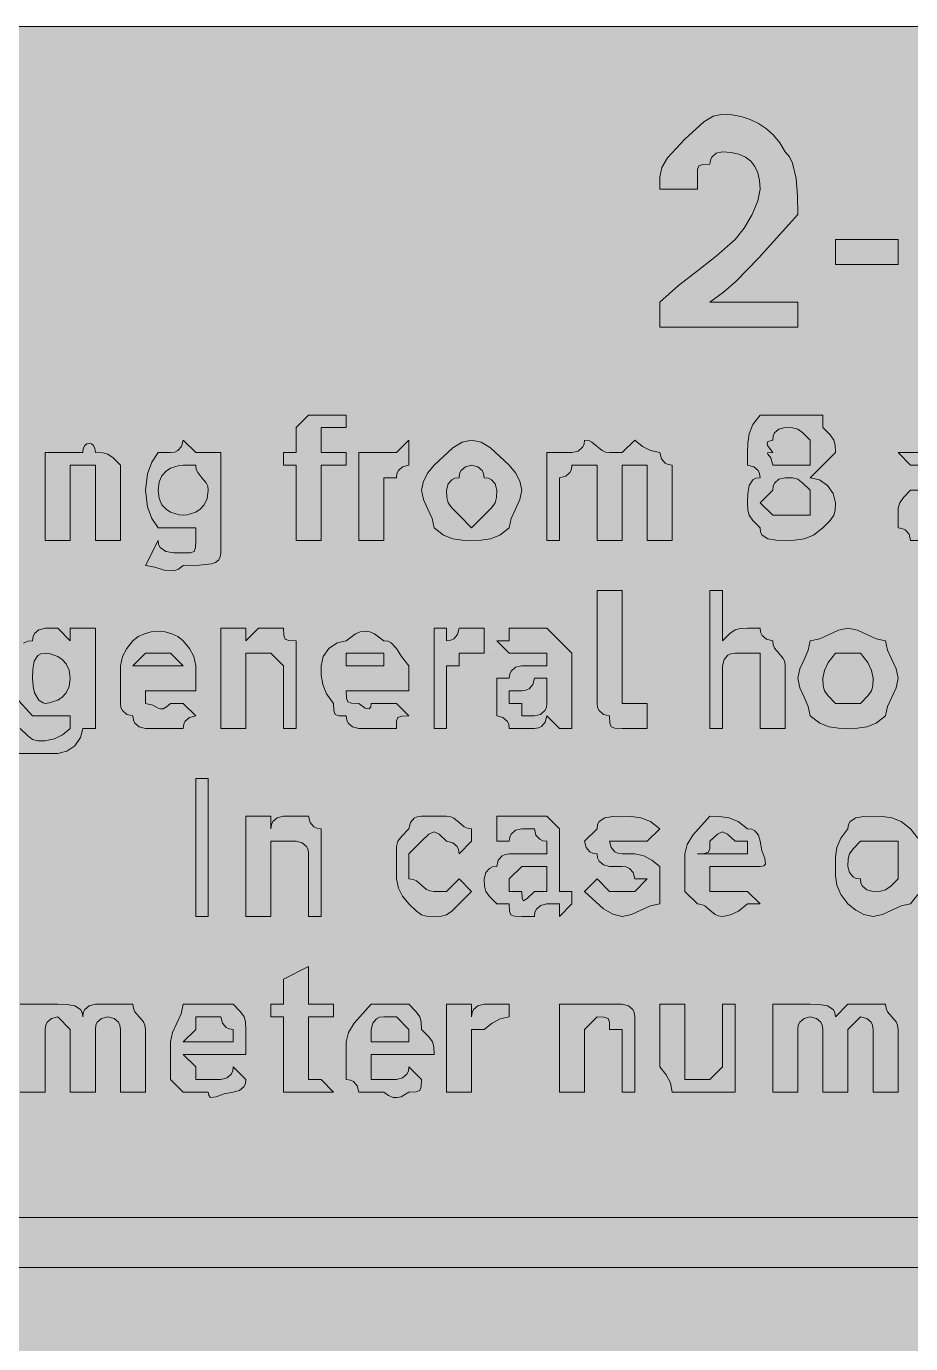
# Model space of a CAD drawing. Header units: metres. Extents: x 9 to 558, y 11 to 259.
# Drawn here: x 105.8 to 190.4, y 133.4 to 259.4 of the extents above; entities that cross this region are included whole.
import ezdxf

# ---------------------------------------------------------------- set-up
doc = ezdxf.new("R2010")
doc.units = ezdxf.units.M
for name, color, linetype, true_color in [('FILL_BLUE_0000FF', 7, 'Continuous', 0x0000ff), ('FILL_WHITE_FFFFFF', 7, 'Continuous', 0xffffff), ('STROKE_WHITE_FFFFFF', 7, 'Continuous', 0xffffff)]:
    doc.layers.add(name, color=color, linetype=linetype, true_color=true_color)

msp = doc.modelspace()

# ---------------------------------------------------------------- hatches: boundary and pattern name
at = {"layer": 'FILL_BLUE_0000FF', "true_color": 0x0000ff}
h = msp.add_hatch(color=7, dxfattribs=at)
h.dxf.hatch_style = 1
h.paths.add_polyline_path([(551.26, 259.39), (552.02, 259.23), (553.41, 258.69), (556.41, 257.04), (556.81, 256.54), (557.1, 255.95), (557.46, 254.64), (557.61, 252.24), (557.61, 18.24), (557.61, 15.84), (557.42, 14.96), (557.01, 14.19), (556.41, 13.44), (554.8, 12.05), (554.09, 11.63), (553.41, 11.34), (552.02, 11.08), (550.41, 11.04), (16.41, 11.04), (14.01, 11.04), (13.13, 11.75), (12.36, 12.24), (11.82, 12.73), (11.66, 13.04), (11.61, 13.44), (10.82, 13.89), (10.22, 14.36), (9.8, 14.85), (9.51, 15.39), (9.25, 16.65), (9.21, 18.24), (9.21, 252.24), (9.21, 254.64), (11.61, 257.04), (12.36, 257.64), (13.13, 258.05), (14.01, 258.24), (14.76, 258.84), (15.53, 259.25), (16.41, 259.44), (550.41, 259.44), (551.26, 259.39)])
at = {"layer": 'FILL_WHITE_FFFFFF', "true_color": 0xffffff}
h = msp.add_hatch(color=7, dxfattribs=at)
h.dxf.hatch_style = 1
h.paths.add_polyline_path([(166.41, 243.84), (166.41, 245.04), (166.62, 245.94), (167.16, 246.84), (168.81, 248.64), (170.61, 250.29), (171.51, 250.83), (172.41, 251.04), (173.31, 250.98), (174.19, 250.81), (175.05, 250.53), (175.86, 250.14), (176.62, 249.63), (177.3, 249.01), (177.91, 248.28), (178.41, 247.44), (178.81, 246.94), (179.1, 246.33), (179.46, 244.89), (179.59, 243.22), (179.61, 241.44), (175.86, 237.24), (173.7, 235.03), (172.51, 233.99), (171.21, 233.04), (179.61, 233.04), (179.61, 230.64), (166.41, 230.64), (166.41, 233.04), (168.21, 234.65), (170.01, 236.04), (171.81, 237.43), (173.61, 239.04), (174.49, 240.13), (175.26, 241.44), (175.8, 242.75), (176.01, 243.84), (175.95, 244.68), (175.78, 245.41), (175.5, 246.03), (175.11, 246.54), (174.6, 246.93), (173.98, 247.21), (173.25, 247.38), (172.41, 247.44), (171.81, 247.29), (171.4, 246.93), (171.26, 246.64), (171.21, 246.24), (170.52, 246.22), (170.16, 246.09), (170.03, 245.73), (170.01, 245.04), (170.01, 243.84), (166.41, 243.84)])
h = msp.add_hatch(color=7, dxfattribs=at)
h.dxf.hatch_style = 1
h.paths.add_polyline_path([(183.21, 239.04), (189.21, 239.04), (189.21, 236.64), (183.21, 236.64), (183.21, 239.04)])
h = msp.add_hatch(color=7, dxfattribs=at)
h.dxf.hatch_style = 1
h.paths.add_polyline_path([(134.01, 210.24), (131.61, 210.24), (131.61, 217.44), (130.41, 217.44), (130.41, 218.64), (131.61, 218.64), (131.61, 221.04), (132.81, 222.24), (134.01, 222.24), (135.21, 222.24), (136.41, 222.24), (136.41, 221.04), (135.21, 221.04), (134.01, 221.04), (134.01, 219.84), (134.01, 218.64), (136.41, 218.64), (136.41, 217.44), (134.01, 217.44), (134.01, 210.24)])
h = msp.add_hatch(color=7, dxfattribs=at)
h.dxf.hatch_style = 1
h.paths.add_polyline_path([(183, 214.72), (183.21, 213.84), (183.19, 213.13), (183.06, 212.64), (182.7, 212.15), (182.01, 211.44), (181.11, 210.75), (180.21, 210.39), (179.31, 210.26), (178.41, 210.24), (177.53, 210.26), (176.76, 210.39), (176.22, 210.75), (176.06, 211.04), (176.01, 211.44), (175.32, 212.15), (174.96, 212.64), (174.83, 213.13), (174.81, 213.84), (174.83, 214.72), (174.96, 215.49), (175.32, 216.03), (175.61, 216.19), (176.01, 216.24), (175.96, 216.64), (175.82, 216.93), (175.41, 217.29), (174.81, 217.44), (174.81, 218.64), (174.83, 219.54), (174.96, 220.44), (175.32, 221.34), (176.01, 222.24), (178.41, 222.24), (180.81, 222.24), (182.01, 222.24), (182.01, 221.04), (182.7, 220.33), (183.06, 219.84), (183.19, 219.35), (183.21, 218.64), (180.81, 216.24), (181.69, 216.03), (182.46, 215.49), (183, 214.72)])
h.paths.add_polyline_path([(177.26, 215.44), (177.21, 215.04), (176.01, 213.84), (177.21, 212.64), (178.41, 212.64), (180.81, 212.64), (180.81, 213.84), (180.81, 215.04), (180.1, 215.73), (179.61, 216.09), (179.12, 216.22), (178.41, 216.24), (177.81, 216.09), (177.4, 215.73), (177.26, 215.44)], flags=16)
h.paths.add_polyline_path([(180.81, 218.64), (180.81, 219.84), (180.1, 220.53), (179.61, 220.89), (179.12, 221.02), (178.41, 221.04), (177.81, 220.89), (177.4, 220.53), (177.26, 220.24), (177.21, 219.84), (176.76, 219.69), (176.68, 219.55), (176.7, 219.33), (177.21, 218.64), (176.7, 218.62), (176.76, 218.49), (177.04, 218.13), (177.21, 217.44), (178.41, 217.44), (180.81, 217.44), (180.81, 218.64)], flags=16)
h = msp.add_hatch(color=7, dxfattribs=at)
h.dxf.hatch_style = 1
h.paths.add_polyline_path([(110.01, 217.44), (110.01, 216.24), (110.01, 210.24), (107.61, 210.24), (107.61, 218.64), (110.01, 218.64), (111.21, 218.64), (111.26, 219.03), (111.4, 219.31), (111.59, 219.48), (111.81, 219.54), (112.03, 219.48), (112.22, 219.31), (112.36, 219.03), (112.41, 218.64), (113.12, 218.62), (113.61, 218.49), (114.1, 218.13), (114.81, 217.44), (114.81, 216.24), (114.81, 210.24), (112.41, 210.24), (112.41, 216.24), (112.41, 217.44), (111.21, 217.44), (110.01, 217.44)])
h = msp.add_hatch(color=7, dxfattribs=at)
h.dxf.hatch_style = 1
h.paths.add_polyline_path([(124.41, 210.24), (124.41, 209.04), (124.35, 208.64), (124.18, 208.35), (123.9, 208.13), (123.51, 207.99), (122.38, 207.86), (120.81, 207.84), (120.36, 207.5), (119.91, 207.33), (119.01, 207.39), (118.11, 207.67), (117.21, 207.84), (118.41, 210.24), (118.46, 209.84), (118.62, 209.55), (119.16, 209.19), (119.93, 209.06), (120.81, 209.04), (121.5, 209.06), (121.86, 209.19), (121.99, 209.55), (122.01, 210.24), (122.01, 211.44), (120.81, 211.44), (118.41, 211.44), (117.81, 212.34), (117.4, 213.46), (117.21, 215.04), (117.4, 216.61), (117.81, 217.74), (118.41, 218.64), (119.61, 218.64), (120.01, 218.69), (120.3, 218.83), (120.66, 219.24), (120.81, 219.84), (122.01, 218.64), (123.21, 218.64), (124.41, 218.64), (124.41, 210.24)])
h.paths.add_polyline_path([(119.61, 217.14), (119.17, 216.85), (118.78, 216.43), (118.51, 215.83), (118.41, 215.04), (118.51, 214.25), (118.78, 213.65), (119.17, 213.23), (119.61, 212.94), (120.43, 212.68), (120.81, 212.64), (121.18, 212.68), (122.01, 212.94), (122.45, 213.23), (122.83, 213.65), (123.11, 214.25), (123.21, 215.04), (123.16, 215.44), (123.02, 215.75), (122.61, 216.24), (122.2, 216.73), (122.06, 217.04), (122.01, 217.44), (120.81, 217.44), (120.43, 217.4), (119.61, 217.14)], flags=16)
h = msp.add_hatch(color=7, dxfattribs=at)
h.dxf.hatch_style = 1
h.paths.add_polyline_path([(141.21, 218.64), (142.41, 219.84), (142.41, 217.44), (141.81, 217.29), (141.4, 216.93), (141.26, 216.64), (141.21, 216.24), (140.01, 216.24), (140.01, 215.04), (140.01, 210.24), (137.61, 210.24), (137.61, 218.64), (140.01, 218.64), (141.21, 218.64)])
h = msp.add_hatch(color=7, dxfattribs=at)
h.dxf.hatch_style = 1
h.paths.add_polyline_path([(144.21, 216.69), (144.81, 217.44), (146.61, 219.09), (147.51, 219.63), (148.41, 219.84), (149.31, 219.63), (150.21, 219.09), (152.01, 217.44), (152.61, 216.69), (153.02, 215.92), (153.21, 215.04), (153.02, 214.14), (152.61, 213.24), (152.2, 212.34), (152.01, 211.44), (151.11, 210.75), (150.21, 210.39), (149.31, 210.26), (148.41, 210.24), (147.51, 210.26), (146.61, 210.39), (145.71, 210.75), (144.81, 211.44), (144.62, 212.34), (144.21, 213.24), (143.8, 214.14), (143.61, 215.04), (143.8, 215.92), (144.21, 216.69)])
h.paths.add_polyline_path([(147.4, 216.93), (147.26, 216.64), (147.21, 216.24), (146.81, 216.19), (146.52, 216.05), (146.16, 215.64), (146.01, 215.04), (146.03, 214.33), (146.16, 213.84), (146.52, 213.35), (147.21, 212.64), (148.41, 211.44), (149.61, 212.64), (150.3, 213.35), (150.66, 213.84), (150.79, 214.33), (150.81, 215.04), (150.66, 215.64), (150.3, 216.05), (150.01, 216.19), (149.61, 216.24), (149.56, 216.64), (149.42, 216.93), (149.01, 217.29), (148.41, 217.44), (147.81, 217.29), (147.4, 216.93)], flags=16)
h = msp.add_hatch(color=7, dxfattribs=at)
h.dxf.hatch_style = 1
h.paths.add_polyline_path([(158.01, 218.64), (158.61, 218.79), (159.02, 219.15), (159.16, 219.44), (159.21, 219.84), (159.61, 219.79), (159.92, 219.65), (160.41, 219.24), (160.9, 218.83), (161.21, 218.69), (161.61, 218.64), (162.81, 218.64), (164.01, 219.84), (164.76, 219.24), (165.53, 218.83), (166.41, 218.64), (166.56, 218.04), (166.92, 217.63), (167.21, 217.49), (167.61, 217.44), (167.61, 216.24), (167.61, 210.24), (165.21, 210.24), (165.21, 216.24), (165.21, 217.44), (164.01, 217.44), (162.81, 217.44), (162.81, 216.24), (162.81, 210.24), (160.41, 210.24), (160.41, 216.24), (160.41, 217.44), (159.21, 217.44), (158.01, 217.44), (157.96, 217.04), (157.82, 216.75), (157.41, 216.39), (156.81, 216.24), (156.81, 210.24), (155.61, 210.24), (155.61, 218.64), (156.81, 218.64), (158.01, 218.64)])
h = msp.add_hatch(color=7, dxfattribs=at)
h.dxf.hatch_style = 1
h.paths.add_polyline_path([(190.26, 210.84), (189.9, 211.25), (189.61, 211.39), (189.21, 211.44), (189.21, 212.64), (189.23, 213.35), (189.36, 213.84), (189.72, 214.33), (190.41, 215.04), (191.61, 215.04), (192.81, 215.04), (192.81, 216.24), (195.21, 216.24), (195.16, 216.64), (195.02, 216.93), (194.61, 217.29), (194.01, 217.44), (192.81, 217.44), (191.61, 217.44), (190.41, 217.44), (189.21, 218.64), (190.41, 218.64), (191.61, 218.64), (191.66, 219.04), (191.8, 219.33), (192.21, 219.69), (192.81, 219.84), (193.52, 219.82), (194.01, 219.69), (194.5, 219.33), (195.21, 218.64), (196.41, 218.64), (196.41, 217.44), (196.41, 215.04), (196.41, 212.64), (196.41, 211.44), (197.61, 211.44), (196.41, 210.24), (195.21, 210.24), (195.21, 211.44), (195.16, 211.04), (195.02, 210.75), (194.61, 210.39), (194.01, 210.24), (192.81, 210.24), (190.41, 210.24), (190.26, 210.84)])
h.paths.add_polyline_path([(194.01, 212.64), (195.21, 212.64), (195.21, 213.84), (194.01, 213.84), (192.81, 213.84), (191.61, 213.84), (191.61, 212.64), (191.61, 211.44), (192.81, 211.44), (194.01, 211.44), (194.01, 212.64)], flags=16)
h = msp.add_hatch(color=7, dxfattribs=at)
h.dxf.hatch_style = 1
h.paths.add_polyline_path([(160.41, 205.44), (162.81, 205.44), (162.81, 194.64), (164.01, 194.64), (165.21, 194.64), (165.21, 192.24), (164.01, 192.24), (162.81, 192.24), (162.12, 192.26), (161.76, 192.39), (161.63, 192.75), (161.61, 193.44), (161.01, 193.59), (160.6, 193.95), (160.46, 194.24), (160.41, 194.64), (160.41, 205.44)])
h = msp.add_hatch(color=7, dxfattribs=at)
h.dxf.hatch_style = 1
h.paths.add_polyline_path([(176.01, 199.44), (174.81, 199.44), (173.61, 199.44), (173.21, 199.39), (172.92, 199.25), (172.56, 198.84), (172.41, 198.24), (172.41, 192.24), (171.21, 192.24), (171.21, 205.44), (172.41, 205.44), (172.41, 200.64), (173.12, 201.33), (173.61, 201.69), (174.1, 201.82), (174.81, 201.84), (176.01, 201.84), (176.06, 201.44), (176.2, 201.15), (176.61, 200.79), (177.21, 200.64), (177.26, 200.24), (177.4, 199.93), (177.81, 199.44), (178.22, 198.95), (178.36, 198.64), (178.41, 198.24), (178.41, 192.24), (176.01, 192.24), (176.01, 198.24), (176.01, 199.44)])
h = msp.add_hatch(color=7, dxfattribs=at)
h.dxf.hatch_style = 1
h.paths.add_polyline_path([(112.41, 201.84), (112.41, 192.24), (111.21, 192.24), (111, 191.36), (110.46, 190.59), (109.69, 190.05), (108.81, 189.84), (104.01, 189.84), (105.21, 192.24), (105.92, 191.55), (106.41, 191.19), (106.9, 191.06), (107.61, 191.04), (108.49, 191.23), (109.26, 191.64), (110.01, 192.24), (110.01, 193.44), (107.61, 193.44), (106.41, 193.44), (104.76, 195.24), (104.22, 196.14), (104.01, 197.04), (104.06, 197.88), (104.22, 198.61), (104.45, 199.23), (104.76, 199.74), (105.12, 200.13), (105.53, 200.41), (105.96, 200.58), (106.41, 200.64), (106.46, 201.04), (106.6, 201.33), (107.01, 201.69), (107.61, 201.84), (108.81, 201.84), (110.01, 200.64), (110.01, 201.84), (112.41, 201.84)])
h.paths.add_polyline_path([(106.92, 199.23), (106.56, 198.69), (106.43, 197.92), (106.41, 197.04), (106.46, 196.25), (106.6, 195.65), (107.01, 194.94), (107.42, 194.68), (107.61, 194.64), (107.98, 194.68), (108.81, 194.94), (109.25, 195.23), (109.63, 195.65), (109.91, 196.25), (110.01, 197.04), (109.91, 197.83), (109.63, 198.43), (109.25, 198.85), (108.81, 199.14), (107.98, 199.4), (107.61, 199.44), (107.21, 199.39), (106.92, 199.23)], flags=16)
h = msp.add_hatch(color=7, dxfattribs=at)
h.dxf.hatch_style = 1
h.paths.add_polyline_path([(126.81, 199.44), (126.81, 198.24), (126.81, 192.24), (124.41, 192.24), (124.41, 201.84), (126.81, 201.84), (126.81, 200.64), (128.01, 201.84), (130.41, 201.84), (130.43, 201.15), (130.56, 200.79), (130.92, 200.66), (131.61, 200.64), (131.61, 198.24), (131.61, 192.24), (130.41, 192.24), (130.41, 198.24), (129.21, 199.44), (128.01, 199.44), (126.81, 199.44)])
h = msp.add_hatch(color=7, dxfattribs=at)
h.dxf.hatch_style = 1
h.paths.add_polyline_path([(146.41, 200.69), (146.7, 200.83), (147.06, 201.24), (147.21, 201.84), (149.61, 201.84), (149.61, 199.44), (147.21, 199.44), (147.21, 198.24), (146.01, 198.24), (146.01, 192.24), (144.81, 192.24), (144.81, 201.84), (146.01, 201.84), (146.01, 200.64), (146.41, 200.69)])
h = msp.add_hatch(color=7, dxfattribs=at)
h.dxf.hatch_style = 1
h.paths.add_polyline_path([(152.01, 201.84), (154.41, 201.84), (155.61, 201.84), (156.81, 200.64), (158.01, 199.44), (158.01, 197.04), (158.01, 194.64), (158.01, 193.44), (158.01, 192.24), (156.81, 192.24), (155.61, 193.44), (155.46, 192.84), (155.1, 192.43), (154.81, 192.29), (154.41, 192.24), (153.21, 192.24), (152.01, 192.24), (151.96, 192.64), (151.82, 192.93), (151.41, 193.29), (150.81, 193.44), (150.81, 194.64), (150.81, 197.04), (152.01, 197.04), (152.06, 197.44), (152.2, 197.73), (152.61, 198.09), (153.21, 198.24), (154.41, 198.24), (155.61, 198.24), (155.61, 199.44), (154.41, 199.44), (153.21, 199.44), (152.01, 199.44), (150.81, 200.64), (152.01, 200.64), (152.01, 201.84)])
h.paths.add_polyline_path([(155.01, 193.59), (155.42, 193.95), (155.56, 194.24), (155.61, 194.64), (155.61, 197.04), (154.41, 197.04), (154.26, 196.44), (153.9, 196.03), (153.61, 195.89), (153.21, 195.84), (152.01, 195.84), (152.01, 194.64), (153.21, 194.64), (153.21, 193.44), (154.41, 193.44), (155.01, 193.59)], flags=16)
h = msp.add_hatch(color=7, dxfattribs=at)
h.dxf.hatch_style = 1
h.paths.add_polyline_path([(180.21, 198.84), (180.62, 199.74), (180.81, 200.64), (181.71, 200.83), (182.61, 201.24), (183.51, 201.65), (184.41, 201.84), (185.31, 201.65), (186.21, 201.24), (187.11, 200.83), (188.01, 200.64), (188.2, 199.74), (188.61, 198.84), (189.02, 197.94), (189.21, 197.04), (189.02, 196.14), (188.61, 195.24), (188.2, 194.34), (188.01, 193.44), (187.11, 192.75), (186.21, 192.39), (185.31, 192.26), (184.41, 192.24), (183.51, 192.26), (182.61, 192.39), (181.71, 192.75), (180.81, 193.44), (180.62, 194.34), (180.21, 195.24), (179.8, 196.14), (179.61, 197.04), (179.8, 197.94), (180.21, 198.84)])
h.paths.add_polyline_path([(182.52, 198.56), (182.16, 197.79), (182.01, 197.04), (182.03, 196.33), (182.16, 195.84), (182.52, 195.35), (183.21, 194.64), (184.41, 194.64), (185.61, 194.64), (186.3, 195.35), (186.66, 195.84), (186.79, 196.33), (186.81, 197.04), (186.66, 197.79), (186.3, 198.56), (185.61, 199.44), (184.41, 199.44), (183.21, 199.44), (182.52, 198.56)], flags=16)
h = msp.add_hatch(color=7, dxfattribs=at)
h.dxf.hatch_style = 1
h.paths.add_polyline_path([(118.41, 194.19), (118.64, 194.11), (118.9, 194.13), (119.21, 194.3), (119.61, 194.64), (120.81, 194.64), (122.01, 193.44), (121.41, 193.29), (121, 192.93), (120.86, 192.64), (120.81, 192.24), (117.21, 192.24), (116.61, 192.39), (116.2, 192.75), (116.06, 193.04), (116.01, 193.44), (115.41, 193.59), (115, 193.95), (114.86, 194.24), (114.81, 194.64), (114.81, 198.24), (115, 199.12), (115.41, 199.89), (116.01, 200.64), (116.51, 201.03), (117.1, 201.31), (117.74, 201.48), (118.41, 201.54), (119.08, 201.48), (119.72, 201.31), (120.31, 201.03), (120.81, 200.64), (121.41, 199.89), (121.82, 199.12), (122.01, 198.24), (122.01, 195.84), (117.21, 195.84), (117.21, 194.64), (117.92, 194.47), (118.41, 194.19)])
h.paths.add_polyline_path([(119.61, 199.44), (117.21, 199.44), (116.01, 198.24), (120.81, 198.24), (119.61, 199.44)], flags=16)
h = msp.add_hatch(color=7, dxfattribs=at)
h.dxf.hatch_style = 1
h.paths.add_polyline_path([(136.6, 192.75), (136.46, 193.04), (136.41, 193.44), (135.72, 193.46), (135.36, 193.59), (135.23, 193.95), (135.21, 194.64), (134.52, 195.54), (134.16, 196.44), (134.03, 197.34), (134.01, 198.24), (134.22, 199.12), (134.76, 199.89), (135.53, 200.43), (136.41, 200.64), (137.31, 201.31), (137.76, 201.48), (138.21, 201.54), (138.66, 201.48), (139.11, 201.31), (140.01, 200.64), (140.41, 200.59), (140.72, 200.43), (141.21, 199.89), (141.7, 199.12), (142.41, 198.24), (142.41, 195.84), (136.41, 195.84), (136.43, 195.15), (136.56, 194.79), (136.92, 194.66), (137.61, 194.64), (138.21, 194.19), (138.62, 194.13), (138.76, 194.3), (138.81, 194.64), (140.01, 194.64), (141.21, 194.64), (142.41, 193.44), (141.72, 193.42), (141.36, 193.29), (141.23, 192.93), (141.21, 192.24), (137.61, 192.24), (137.01, 192.39), (136.6, 192.75)])
h.paths.add_polyline_path([(140.01, 199.44), (138.81, 199.44), (137.61, 199.44), (136.41, 199.44), (136.41, 198.24), (140.01, 198.24), (140.01, 199.44)], flags=16)
h = msp.add_hatch(color=7, dxfattribs=at)
h.dxf.hatch_style = 1
h.paths.add_polyline_path([(122.01, 187.44), (123.21, 187.44), (123.21, 174.24), (122.01, 174.24), (122.01, 187.44)])
h = msp.add_hatch(color=7, dxfattribs=at)
h.dxf.hatch_style = 1
h.paths.add_polyline_path([(129.21, 181.44), (129.21, 180.24), (129.21, 174.24), (126.81, 174.24), (126.81, 183.84), (129.21, 183.84), (129.21, 182.64), (129.26, 183.04), (129.4, 183.33), (129.81, 183.69), (130.41, 183.84), (132.81, 183.84), (132.96, 183.24), (133.32, 182.83), (133.61, 182.69), (134.01, 182.64), (134.01, 181.44), (134.01, 174.24), (132.81, 174.24), (132.81, 180.24), (132.76, 180.64), (132.62, 180.93), (132.21, 181.29), (131.61, 181.44), (130.41, 181.44), (129.21, 181.44)])
h = msp.add_hatch(color=7, dxfattribs=at)
h.dxf.hatch_style = 1
h.paths.add_polyline_path([(146.01, 176.64), (147.21, 177.84), (148.41, 176.64), (147.21, 175.44), (146.5, 174.75), (146.01, 174.39), (145.52, 174.26), (144.81, 174.24), (144.1, 174.26), (143.61, 174.39), (143.12, 174.75), (142.41, 175.44), (141.81, 176.19), (141.4, 176.96), (141.21, 177.84), (141.21, 180.24), (141.23, 180.95), (141.36, 181.44), (141.72, 181.93), (142.41, 182.64), (142.56, 183.24), (142.92, 183.65), (143.21, 183.79), (143.61, 183.84), (146.01, 183.84), (146.41, 183.79), (146.72, 183.65), (147.21, 183.24), (147.7, 182.83), (148.01, 182.69), (148.41, 182.64), (148.41, 181.44), (147.21, 180.24), (147.16, 180.64), (147.02, 180.93), (146.61, 181.29), (146.01, 181.44), (145.3, 182.11), (144.81, 182.34), (144.32, 182.11), (143.61, 181.44), (142.41, 180.24), (142.41, 177.84), (142.81, 177.79), (143.12, 177.65), (143.61, 177.24), (144.1, 176.83), (144.41, 176.69), (144.81, 176.64), (146.01, 176.64)])
h = msp.add_hatch(color=7, dxfattribs=at)
h.dxf.hatch_style = 1
h.paths.add_polyline_path([(152.16, 174.39), (152.03, 174.75), (152.01, 175.44), (150.81, 175.44), (150.12, 176.15), (149.76, 176.64), (149.63, 177.13), (149.61, 177.84), (149.76, 178.44), (150.12, 178.85), (150.41, 178.99), (150.81, 179.04), (150.96, 179.64), (151.32, 180.05), (151.61, 180.19), (152.01, 180.24), (153.21, 180.24), (154.41, 180.24), (155.61, 180.24), (155.61, 181.44), (155.21, 181.49), (154.92, 181.63), (154.56, 182.04), (154.41, 182.64), (153.21, 182.64), (152.61, 182.49), (152.2, 182.13), (152.06, 181.84), (152.01, 181.44), (150.81, 181.44), (150.81, 182.64), (150.81, 183.84), (152.01, 183.84), (153.21, 183.84), (155.61, 183.84), (156.81, 182.64), (156.81, 181.44), (156.81, 180.24), (156.81, 176.64), (158.01, 176.64), (158.01, 175.44), (156.81, 174.24), (156.81, 175.44), (155.61, 175.44), (155.01, 175.29), (154.6, 174.93), (154.46, 174.64), (154.41, 174.24), (153.21, 174.24), (152.52, 174.26), (152.16, 174.39)])
h.paths.add_polyline_path([(153.36, 175.74), (153.72, 175.96), (154.41, 176.64), (155.61, 176.64), (155.61, 177.84), (155.61, 179.04), (154.41, 179.04), (153.21, 179.04), (152.01, 177.84), (152.01, 176.64), (153.21, 176.64), (153.23, 175.96), (153.36, 175.74)], flags=16)
h = msp.add_hatch(color=7, dxfattribs=at)
h.dxf.hatch_style = 1
h.paths.add_polyline_path([(164.01, 180.24), (164.89, 180.05), (165.66, 179.64), (166.41, 179.04), (166.41, 177.84), (166.41, 175.44), (165.51, 175.25), (164.61, 174.84), (163.71, 174.43), (162.81, 174.24), (161.91, 174.45), (161.01, 174.99), (159.21, 176.64), (160.41, 177.84), (161.61, 176.64), (162.81, 176.64), (164.01, 176.64), (165.21, 177.84), (164.01, 177.84), (163.86, 178.44), (163.5, 178.85), (163.21, 178.99), (162.81, 179.04), (161.61, 179.04), (161.01, 179.19), (160.6, 179.55), (160.46, 179.84), (160.41, 180.24), (160.01, 180.29), (159.72, 180.43), (159.36, 180.84), (159.21, 181.44), (160.41, 182.64), (160.46, 183.04), (160.62, 183.33), (161.16, 183.69), (161.93, 183.82), (162.81, 183.84), (163.71, 183.82), (164.61, 183.69), (165.51, 183.33), (166.41, 182.64), (165.21, 181.44), (162.81, 181.44), (161.61, 181.44), (161.76, 180.84), (162.12, 180.43), (162.41, 180.29), (162.81, 180.24), (164.01, 180.24)])
h = msp.add_hatch(color=7, dxfattribs=at)
h.dxf.hatch_style = 1
h.paths.add_polyline_path([(171.7, 174.43), (171.21, 174.84), (170.72, 175.25), (170.41, 175.39), (170.01, 175.44), (168.81, 176.64), (168.81, 180.24), (169.02, 181.14), (169.56, 182.04), (171.21, 183.84), (172.11, 183.82), (173.01, 183.69), (173.91, 183.33), (174.81, 182.64), (175.21, 182.59), (175.5, 182.45), (175.86, 182.04), (176.01, 181.44), (176.18, 180.56), (176.46, 179.79), (176.52, 179.25), (176.35, 179.09), (176.01, 179.04), (171.21, 179.04), (171.21, 177.84), (171.21, 176.64), (173.61, 176.64), (174.81, 176.64), (176.01, 175.44), (174.81, 175.44), (173.93, 174.75), (173.16, 174.39), (172.41, 174.24), (172.01, 174.29), (171.7, 174.43)])
h.paths.add_polyline_path([(174.81, 181.44), (173.61, 181.44), (172.9, 182.11), (172.41, 182.34), (171.92, 182.11), (171.21, 181.44), (171.19, 180.75), (171.06, 180.39), (170.7, 180.26), (170.01, 180.24), (174.81, 180.24), (174.81, 181.44)], flags=16)
h = msp.add_hatch(color=7, dxfattribs=at)
h.dxf.hatch_style = 1
h.paths.add_polyline_path([(183.36, 180.84), (183.72, 181.74), (184.41, 182.64), (184.46, 183.04), (184.62, 183.33), (185.16, 183.69), (185.93, 183.82), (186.81, 183.84), (187.71, 183.82), (188.61, 183.69), (189.51, 183.33), (190.41, 182.64), (191.1, 181.74), (191.46, 180.84), (191.59, 179.94), (191.61, 179.04), (191.59, 178.14), (191.46, 177.24), (191.1, 176.34), (190.41, 175.44), (189.51, 175.25), (188.61, 174.84), (187.71, 174.43), (186.81, 174.24), (185.93, 174.43), (185.16, 174.84), (184.41, 175.44), (183.72, 176.34), (183.36, 177.24), (183.23, 178.14), (183.21, 179.04), (183.23, 179.94), (183.36, 180.84)])
h.paths.add_polyline_path([(184.92, 180.73), (184.56, 180.24), (184.43, 179.75), (184.41, 179.04), (184.56, 178.44), (184.92, 178.03), (185.21, 177.89), (185.61, 177.84), (185.66, 177.44), (185.8, 177.15), (186.21, 176.79), (186.81, 176.64), (187.52, 176.66), (188.01, 176.79), (188.5, 177.15), (189.21, 177.84), (189.21, 179.04), (189.21, 181.44), (186.81, 181.44), (185.61, 181.44), (184.92, 180.73)], flags=16)
h = msp.add_hatch(color=7, dxfattribs=at)
h.dxf.hatch_style = 1
h.paths.add_polyline_path([(134.01, 158.64), (135.21, 157.44), (131.61, 157.44), (130.41, 157.44), (130.41, 158.64), (130.41, 164.64), (129.21, 164.64), (129.21, 165.84), (130.41, 165.84), (130.41, 168.24), (132.81, 169.44), (132.81, 165.84), (135.21, 165.84), (135.21, 164.64), (132.81, 164.64), (132.81, 158.64), (134.01, 158.64)])
h = msp.add_hatch(color=7, dxfattribs=at)
h.dxf.hatch_style = 1
h.paths.add_polyline_path([(108.81, 165.84), (109.69, 165.82), (110.46, 165.69), (111, 165.33), (111.16, 165.04), (111.21, 164.64), (111.26, 165.04), (111.4, 165.33), (111.81, 165.69), (112.41, 165.84), (113.61, 165.84), (116.01, 165.84), (116.06, 165.44), (116.2, 165.13), (116.61, 164.64), (117.02, 164.15), (117.16, 163.84), (117.21, 163.44), (117.21, 157.44), (114.81, 157.44), (114.81, 163.44), (114.76, 163.84), (114.62, 164.13), (114.21, 164.49), (113.61, 164.64), (113.01, 164.49), (112.6, 164.13), (112.46, 163.84), (112.41, 163.44), (112.41, 162.24), (112.41, 157.44), (110.01, 157.44), (110.01, 163.44), (108.81, 164.64), (108.21, 164.49), (107.8, 164.13), (107.66, 163.84), (107.61, 163.44), (107.61, 162.24), (107.61, 157.44), (105.21, 157.44), (105.21, 165.84), (107.61, 165.84), (108.81, 165.84)])
h = msp.add_hatch(color=7, dxfattribs=at)
h.dxf.hatch_style = 1
h.paths.add_polyline_path([(119.61, 158.64), (119.61, 162.24), (119.8, 163.14), (120.21, 164.04), (120.62, 164.94), (120.81, 165.84), (125.61, 165.84), (126.3, 165.13), (126.66, 164.64), (126.79, 164.15), (126.81, 163.44), (126.81, 161.04), (120.81, 161.04), (122.01, 159.84), (122.01, 158.64), (124.41, 158.64), (125.01, 158.79), (125.42, 159.15), (125.56, 159.44), (125.61, 159.84), (126.81, 158.64), (126.76, 158.24), (126.62, 157.95), (126.21, 157.59), (125.61, 157.44), (124.73, 157.27), (123.96, 156.99), (123.42, 156.93), (123.26, 157.1), (123.21, 157.44), (120.81, 157.44), (119.61, 158.64)])
h.paths.add_polyline_path([(125.61, 163.44), (125.21, 163.49), (124.92, 163.63), (124.56, 164.04), (124.41, 164.64), (122.01, 164.64), (122.01, 163.44), (120.81, 162.24), (125.61, 162.24), (125.61, 163.44)], flags=16)
h = msp.add_hatch(color=7, dxfattribs=at)
h.dxf.hatch_style = 1
h.paths.add_polyline_path([(137.46, 158.04), (137.1, 158.45), (136.81, 158.59), (136.41, 158.64), (136.41, 162.24), (136.62, 163.14), (137.16, 164.04), (138.81, 165.84), (142.41, 165.84), (143.1, 165.13), (143.46, 164.64), (143.59, 164.15), (143.61, 163.44), (144.3, 162.73), (144.66, 162.24), (144.79, 161.75), (144.81, 161.04), (138.81, 161.04), (138.81, 159.84), (138.81, 158.64), (141.21, 158.64), (141.81, 158.79), (142.22, 159.15), (142.36, 159.44), (142.41, 159.84), (143.61, 158.64), (143.59, 157.95), (143.46, 157.59), (143.1, 157.46), (142.41, 157.44), (141.66, 156.99), (141.3, 156.91), (140.89, 156.93), (140.46, 157.1), (140.01, 157.44), (137.61, 157.44), (137.46, 158.04)])
h.paths.add_polyline_path([(142.41, 163.44), (141.21, 164.64), (140.01, 164.64), (139.61, 164.59), (139.32, 164.45), (138.96, 164.04), (138.81, 163.44), (138.81, 162.24), (142.41, 162.24), (142.41, 163.44)], flags=16)
h = msp.add_hatch(color=7, dxfattribs=at)
h.dxf.hatch_style = 1
h.paths.add_polyline_path([(148.46, 165.04), (148.6, 165.33), (149.01, 165.69), (149.61, 165.84), (152.01, 165.84), (152.01, 164.64), (151.13, 164.45), (150.36, 164.04), (149.61, 163.44), (148.41, 163.44), (148.41, 162.24), (148.41, 157.44), (146.01, 157.44), (146.01, 165.84), (148.41, 165.84), (148.41, 164.64), (148.46, 165.04)])
h = msp.add_hatch(color=7, dxfattribs=at)
h.dxf.hatch_style = 1
h.paths.add_polyline_path([(159.21, 163.44), (159.21, 162.24), (159.21, 157.44), (156.81, 157.44), (156.81, 165.84), (159.21, 165.84), (160.41, 165.84), (162.81, 165.84), (163.41, 165.69), (163.82, 165.33), (163.96, 165.04), (164.01, 164.64), (164.01, 163.44), (164.01, 157.44), (162.81, 157.44), (162.81, 163.44), (161.61, 163.44), (161.59, 164.13), (161.46, 164.49), (161.1, 164.62), (160.41, 164.64), (159.21, 163.44)])
h = msp.add_hatch(color=7, dxfattribs=at)
h.dxf.hatch_style = 1
h.paths.add_polyline_path([(167.61, 157.44), (167.42, 158.32), (167.01, 159.09), (166.41, 159.84), (166.41, 165.84), (168.81, 165.84), (168.81, 159.84), (168.81, 158.64), (170.01, 158.64), (171.21, 158.64), (172.41, 159.84), (172.41, 165.84), (173.61, 165.84), (173.61, 157.44), (172.41, 157.44), (171.21, 157.44), (170.01, 157.44), (167.61, 157.44)])
h = msp.add_hatch(color=7, dxfattribs=at)
h.dxf.hatch_style = 1
h.paths.add_polyline_path([(180.81, 165.84), (181.69, 165.82), (182.46, 165.69), (183, 165.33), (183.16, 165.04), (183.21, 164.64), (184.41, 165.84), (185.61, 165.84), (188.01, 165.84), (188.06, 165.44), (188.2, 165.13), (188.61, 164.64), (189.02, 164.15), (189.16, 163.84), (189.21, 163.44), (189.21, 157.44), (186.81, 157.44), (186.81, 163.44), (186.76, 163.84), (186.62, 164.13), (186.21, 164.49), (185.61, 164.64), (184.41, 163.44), (184.41, 162.24), (184.41, 157.44), (182.01, 157.44), (182.01, 163.44), (181.96, 163.84), (181.82, 164.13), (181.41, 164.49), (180.81, 164.64), (180.21, 164.49), (179.8, 164.13), (179.66, 163.84), (179.61, 163.44), (179.61, 162.24), (179.61, 157.44), (177.21, 157.44), (177.21, 165.84), (179.61, 165.84), (180.81, 165.84)])
h = msp.add_hatch(color=7, dxfattribs=at)
h.dxf.hatch_style = 1
h.paths.add_polyline_path([(62.01, 140.64), (62.01, 145.44), (495.21, 145.44), (490.41, 150.24), (497.61, 150.24), (504.81, 143.04), (497.61, 135.84), (490.41, 135.84), (495.21, 140.64), (62.01, 140.64)])

# ---------------------------------------------------------------- linework, layer by layer
at = {"layer": 'FILL_BLUE_0000FF', "lineweight": 0, "true_color": 0x0000ff}
msp.add_lwpolyline([(550.41, 11.04), (16.41, 11.04), (14.01, 11.04), (13.13, 11.75), (12.36, 12.24), (11.82, 12.73), (11.66, 13.04), (11.61, 13.44), (10.82, 13.89), (10.22, 14.36), (9.8, 14.85), (9.51, 15.39), (9.25, 16.65), (9.21, 18.24), (9.21, 252.24), (9.21, 254.64), (11.61, 257.04), (12.36, 257.64), (13.13, 258.05), (14.01, 258.24), (14.76, 258.84), (15.53, 259.25), (16.41, 259.44), (550.41, 259.44)], dxfattribs=at)
at = {"layer": 'FILL_WHITE_FFFFFF', "lineweight": 0, "true_color": 0xffffff}
for points in [[(166.41, 243.84), (166.41, 245.04), (166.62, 245.94), (167.16, 246.84), (168.81, 248.64), (170.61, 250.29), (171.51, 250.83), (172.41, 251.04), (173.31, 250.98), (174.19, 250.81), (175.05, 250.53), (175.86, 250.14), (176.62, 249.63), (177.3, 249.01), (177.91, 248.28), (178.41, 247.44), (178.81, 246.94), (179.1, 246.33), (179.46, 244.89), (179.59, 243.22), (179.61, 241.44), (175.86, 237.24), (173.7, 235.03), (172.51, 233.99), (171.21, 233.04), (179.61, 233.04), (179.61, 230.64), (166.41, 230.64), (166.41, 233.04), (168.21, 234.65), (170.01, 236.04), (171.81, 237.43), (173.61, 239.04), (174.49, 240.13), (175.26, 241.44), (175.8, 242.75), (176.01, 243.84), (175.95, 244.68), (175.78, 245.41), (175.5, 246.03), (175.11, 246.54), (174.6, 246.93), (173.98, 247.21), (173.25, 247.38), (172.41, 247.44), (171.81, 247.29), (171.4, 246.93), (171.26, 246.64), (171.21, 246.24), (170.52, 246.22), (170.16, 246.09), (170.03, 245.73), (170.01, 245.04), (170.01, 243.84)], [(183.21, 239.04), (189.21, 239.04), (189.21, 236.64), (183.21, 236.64)], [(134.01, 210.24), (131.61, 210.24), (131.61, 217.44), (130.41, 217.44), (130.41, 218.64), (131.61, 218.64), (131.61, 221.04), (132.81, 222.24), (134.01, 222.24), (135.21, 222.24), (136.41, 222.24), (136.41, 221.04), (135.21, 221.04), (134.01, 221.04), (134.01, 219.84), (134.01, 218.64), (136.41, 218.64), (136.41, 217.44), (134.01, 217.44)], [(183, 214.72), (183.21, 213.84), (183.19, 213.13), (183.06, 212.64), (182.7, 212.15), (182.01, 211.44), (181.11, 210.75), (180.21, 210.39), (179.31, 210.26), (178.41, 210.24), (177.53, 210.26), (176.76, 210.39), (176.22, 210.75), (176.06, 211.04), (176.01, 211.44), (175.32, 212.15), (174.96, 212.64), (174.83, 213.13), (174.81, 213.84), (174.83, 214.72), (174.96, 215.49), (175.32, 216.03), (175.61, 216.19), (176.01, 216.24), (175.96, 216.64), (175.82, 216.93), (175.41, 217.29), (174.81, 217.44), (174.81, 218.64), (174.83, 219.54), (174.96, 220.44), (175.32, 221.34), (176.01, 222.24), (178.41, 222.24), (180.81, 222.24), (182.01, 222.24), (182.01, 221.04), (182.7, 220.33), (183.06, 219.84), (183.19, 219.35), (183.21, 218.64), (180.81, 216.24), (181.69, 216.03), (182.46, 215.49)], [(180.81, 218.64), (180.81, 219.84), (180.1, 220.53), (179.61, 220.89), (179.12, 221.02), (178.41, 221.04), (177.81, 220.89), (177.4, 220.53), (177.26, 220.24), (177.21, 219.84), (176.76, 219.69), (176.68, 219.55), (176.7, 219.33), (177.21, 218.64), (176.7, 218.62), (176.76, 218.49), (177.04, 218.13), (177.21, 217.44), (178.41, 217.44), (180.81, 217.44)], [(110.01, 217.44), (110.01, 216.24), (110.01, 210.24), (107.61, 210.24), (107.61, 218.64), (110.01, 218.64), (111.21, 218.64), (111.26, 219.03), (111.4, 219.31), (111.59, 219.48), (111.81, 219.54), (112.03, 219.48), (112.22, 219.31), (112.36, 219.03), (112.41, 218.64), (113.12, 218.62), (113.61, 218.49), (114.1, 218.13), (114.81, 217.44), (114.81, 216.24), (114.81, 210.24), (112.41, 210.24), (112.41, 216.24), (112.41, 217.44), (111.21, 217.44)], [(124.41, 210.24), (124.41, 209.04), (124.35, 208.64), (124.18, 208.35), (123.9, 208.13), (123.51, 207.99), (122.38, 207.86), (120.81, 207.84), (120.36, 207.5), (119.91, 207.33), (119.01, 207.39), (118.11, 207.67), (117.21, 207.84), (118.41, 210.24), (118.46, 209.84), (118.62, 209.55), (119.16, 209.19), (119.93, 209.06), (120.81, 209.04), (121.5, 209.06), (121.86, 209.19), (121.99, 209.55), (122.01, 210.24), (122.01, 211.44), (120.81, 211.44), (118.41, 211.44), (117.81, 212.34), (117.4, 213.46), (117.21, 215.04), (117.4, 216.61), (117.81, 217.74), (118.41, 218.64), (119.61, 218.64), (120.01, 218.69), (120.3, 218.83), (120.66, 219.24), (120.81, 219.84), (122.01, 218.64), (123.21, 218.64), (124.41, 218.64)], [(141.21, 218.64), (142.41, 219.84), (142.41, 217.44), (141.81, 217.29), (141.4, 216.93), (141.26, 216.64), (141.21, 216.24), (140.01, 216.24), (140.01, 215.04), (140.01, 210.24), (137.61, 210.24), (137.61, 218.64), (140.01, 218.64)], [(144.21, 216.69), (144.81, 217.44), (146.61, 219.09), (147.51, 219.63), (148.41, 219.84), (149.31, 219.63), (150.21, 219.09), (152.01, 217.44), (152.61, 216.69), (153.02, 215.92), (153.21, 215.04), (153.02, 214.14), (152.61, 213.24), (152.2, 212.34), (152.01, 211.44), (151.11, 210.75), (150.21, 210.39), (149.31, 210.26), (148.41, 210.24), (147.51, 210.26), (146.61, 210.39), (145.71, 210.75), (144.81, 211.44), (144.62, 212.34), (144.21, 213.24), (143.8, 214.14), (143.61, 215.04), (143.8, 215.92)], [(158.01, 218.64), (158.61, 218.79), (159.02, 219.15), (159.16, 219.44), (159.21, 219.84), (159.61, 219.79), (159.92, 219.65), (160.41, 219.24), (160.9, 218.83), (161.21, 218.69), (161.61, 218.64), (162.81, 218.64), (164.01, 219.84), (164.76, 219.24), (165.53, 218.83), (166.41, 218.64), (166.56, 218.04), (166.92, 217.63), (167.21, 217.49), (167.61, 217.44), (167.61, 216.24), (167.61, 210.24), (165.21, 210.24), (165.21, 216.24), (165.21, 217.44), (164.01, 217.44), (162.81, 217.44), (162.81, 216.24), (162.81, 210.24), (160.41, 210.24), (160.41, 216.24), (160.41, 217.44), (159.21, 217.44), (158.01, 217.44), (157.96, 217.04), (157.82, 216.75), (157.41, 216.39), (156.81, 216.24), (156.81, 210.24), (155.61, 210.24), (155.61, 218.64), (156.81, 218.64)], [(119.61, 217.14), (119.17, 216.85), (118.78, 216.43), (118.51, 215.83), (118.41, 215.04), (118.51, 214.25), (118.78, 213.65), (119.17, 213.23), (119.61, 212.94), (120.43, 212.68), (120.81, 212.64), (121.18, 212.68), (122.01, 212.94), (122.45, 213.23), (122.83, 213.65), (123.11, 214.25), (123.21, 215.04), (123.16, 215.44), (123.02, 215.75), (122.61, 216.24), (122.2, 216.73), (122.06, 217.04), (122.01, 217.44), (120.81, 217.44), (120.43, 217.4)], [(147.4, 216.93), (147.26, 216.64), (147.21, 216.24), (146.81, 216.19), (146.52, 216.05), (146.16, 215.64), (146.01, 215.04), (146.03, 214.33), (146.16, 213.84), (146.52, 213.35), (147.21, 212.64), (148.41, 211.44), (149.61, 212.64), (150.3, 213.35), (150.66, 213.84), (150.79, 214.33), (150.81, 215.04), (150.66, 215.64), (150.3, 216.05), (150.01, 216.19), (149.61, 216.24), (149.56, 216.64), (149.42, 216.93), (149.01, 217.29), (148.41, 217.44), (147.81, 217.29)], [(177.26, 215.44), (177.21, 215.04), (176.01, 213.84), (177.21, 212.64), (178.41, 212.64), (180.81, 212.64), (180.81, 213.84), (180.81, 215.04), (180.1, 215.73), (179.61, 216.09), (179.12, 216.22), (178.41, 216.24), (177.81, 216.09), (177.4, 215.73)], [(160.41, 205.44), (162.81, 205.44), (162.81, 194.64), (164.01, 194.64), (165.21, 194.64), (165.21, 192.24), (164.01, 192.24), (162.81, 192.24), (162.12, 192.26), (161.76, 192.39), (161.63, 192.75), (161.61, 193.44), (161.01, 193.59), (160.6, 193.95), (160.46, 194.24), (160.41, 194.64)], [(176.01, 199.44), (174.81, 199.44), (173.61, 199.44), (173.21, 199.39), (172.92, 199.25), (172.56, 198.84), (172.41, 198.24), (172.41, 192.24), (171.21, 192.24), (171.21, 205.44), (172.41, 205.44), (172.41, 200.64), (173.12, 201.33), (173.61, 201.69), (174.1, 201.82), (174.81, 201.84), (176.01, 201.84), (176.06, 201.44), (176.2, 201.15), (176.61, 200.79), (177.21, 200.64), (177.26, 200.24), (177.4, 199.93), (177.81, 199.44), (178.22, 198.95), (178.36, 198.64), (178.41, 198.24), (178.41, 192.24), (176.01, 192.24), (176.01, 198.24)], [(126.81, 199.44), (126.81, 198.24), (126.81, 192.24), (124.41, 192.24), (124.41, 201.84), (126.81, 201.84), (126.81, 200.64), (128.01, 201.84), (130.41, 201.84), (130.43, 201.15), (130.56, 200.79), (130.92, 200.66), (131.61, 200.64), (131.61, 198.24), (131.61, 192.24), (130.41, 192.24), (130.41, 198.24), (129.21, 199.44), (128.01, 199.44)], [(146.41, 200.69), (146.7, 200.83), (147.06, 201.24), (147.21, 201.84), (149.61, 201.84), (149.61, 199.44), (147.21, 199.44), (147.21, 198.24), (146.01, 198.24), (146.01, 192.24), (144.81, 192.24), (144.81, 201.84), (146.01, 201.84), (146.01, 200.64)], [(152.01, 201.84), (154.41, 201.84), (155.61, 201.84), (156.81, 200.64), (158.01, 199.44), (158.01, 197.04), (158.01, 194.64), (158.01, 193.44), (158.01, 192.24), (156.81, 192.24), (155.61, 193.44), (155.46, 192.84), (155.1, 192.43), (154.81, 192.29), (154.41, 192.24), (153.21, 192.24), (152.01, 192.24), (151.96, 192.64), (151.82, 192.93), (151.41, 193.29), (150.81, 193.44), (150.81, 194.64), (150.81, 197.04), (152.01, 197.04), (152.06, 197.44), (152.2, 197.73), (152.61, 198.09), (153.21, 198.24), (154.41, 198.24), (155.61, 198.24), (155.61, 199.44), (154.41, 199.44), (153.21, 199.44), (152.01, 199.44), (150.81, 200.64), (152.01, 200.64)], [(180.21, 198.84), (180.62, 199.74), (180.81, 200.64), (181.71, 200.83), (182.61, 201.24), (183.51, 201.65), (184.41, 201.84), (185.31, 201.65), (186.21, 201.24), (187.11, 200.83), (188.01, 200.64), (188.2, 199.74), (188.61, 198.84), (189.02, 197.94), (189.21, 197.04), (189.02, 196.14), (188.61, 195.24), (188.2, 194.34), (188.01, 193.44), (187.11, 192.75), (186.21, 192.39), (185.31, 192.26), (184.41, 192.24), (183.51, 192.26), (182.61, 192.39), (181.71, 192.75), (180.81, 193.44), (180.62, 194.34), (180.21, 195.24), (179.8, 196.14), (179.61, 197.04), (179.8, 197.94)], [(118.41, 194.19), (118.64, 194.11), (118.9, 194.13), (119.21, 194.3), (119.61, 194.64), (120.81, 194.64), (122.01, 193.44), (121.41, 193.29), (121, 192.93), (120.86, 192.64), (120.81, 192.24), (117.21, 192.24), (116.61, 192.39), (116.2, 192.75), (116.06, 193.04), (116.01, 193.44), (115.41, 193.59), (115, 193.95), (114.86, 194.24), (114.81, 194.64), (114.81, 198.24), (115, 199.12), (115.41, 199.89), (116.01, 200.64), (116.51, 201.03), (117.1, 201.31), (117.74, 201.48), (118.41, 201.54), (119.08, 201.48), (119.72, 201.31), (120.31, 201.03), (120.81, 200.64), (121.41, 199.89), (121.82, 199.12), (122.01, 198.24), (122.01, 195.84), (117.21, 195.84), (117.21, 194.64), (117.92, 194.47)], [(136.6, 192.75), (136.46, 193.04), (136.41, 193.44), (135.72, 193.46), (135.36, 193.59), (135.23, 193.95), (135.21, 194.64), (134.52, 195.54), (134.16, 196.44), (134.03, 197.34), (134.01, 198.24), (134.22, 199.12), (134.76, 199.89), (135.53, 200.43), (136.41, 200.64), (137.31, 201.31), (137.76, 201.48), (138.21, 201.54), (138.66, 201.48), (139.11, 201.31), (140.01, 200.64), (140.41, 200.59), (140.72, 200.43), (141.21, 199.89), (141.7, 199.12), (142.41, 198.24), (142.41, 195.84), (136.41, 195.84), (136.43, 195.15), (136.56, 194.79), (136.92, 194.66), (137.61, 194.64), (138.21, 194.19), (138.62, 194.13), (138.76, 194.3), (138.81, 194.64), (140.01, 194.64), (141.21, 194.64), (142.41, 193.44), (141.72, 193.42), (141.36, 193.29), (141.23, 192.93), (141.21, 192.24), (137.61, 192.24), (137.01, 192.39)], [(106.92, 199.23), (106.56, 198.69), (106.43, 197.92), (106.41, 197.04), (106.46, 196.25), (106.6, 195.65), (107.01, 194.94), (107.42, 194.68), (107.61, 194.64), (107.98, 194.68), (108.81, 194.94), (109.25, 195.23), (109.63, 195.65), (109.91, 196.25), (110.01, 197.04), (109.91, 197.83), (109.63, 198.43), (109.25, 198.85), (108.81, 199.14), (107.98, 199.4), (107.61, 199.44), (107.21, 199.39)], [(119.61, 199.44), (117.21, 199.44), (116.01, 198.24), (120.81, 198.24)], [(140.01, 199.44), (138.81, 199.44), (137.61, 199.44), (136.41, 199.44), (136.41, 198.24), (140.01, 198.24)], [(182.52, 198.56), (182.16, 197.79), (182.01, 197.04), (182.03, 196.33), (182.16, 195.84), (182.52, 195.35), (183.21, 194.64), (184.41, 194.64), (185.61, 194.64), (186.3, 195.35), (186.66, 195.84), (186.79, 196.33), (186.81, 197.04), (186.66, 197.79), (186.3, 198.56), (185.61, 199.44), (184.41, 199.44), (183.21, 199.44)], [(155.01, 193.59), (155.42, 193.95), (155.56, 194.24), (155.61, 194.64), (155.61, 197.04), (154.41, 197.04), (154.26, 196.44), (153.9, 196.03), (153.61, 195.89), (153.21, 195.84), (152.01, 195.84), (152.01, 194.64), (153.21, 194.64), (153.21, 193.44), (154.41, 193.44)], [(122.01, 187.44), (123.21, 187.44), (123.21, 174.24), (122.01, 174.24)], [(129.21, 181.44), (129.21, 180.24), (129.21, 174.24), (126.81, 174.24), (126.81, 183.84), (129.21, 183.84), (129.21, 182.64), (129.26, 183.04), (129.4, 183.33), (129.81, 183.69), (130.41, 183.84), (132.81, 183.84), (132.96, 183.24), (133.32, 182.83), (133.61, 182.69), (134.01, 182.64), (134.01, 181.44), (134.01, 174.24), (132.81, 174.24), (132.81, 180.24), (132.76, 180.64), (132.62, 180.93), (132.21, 181.29), (131.61, 181.44), (130.41, 181.44)], [(146.01, 176.64), (147.21, 177.84), (148.41, 176.64), (147.21, 175.44), (146.5, 174.75), (146.01, 174.39), (145.52, 174.26), (144.81, 174.24), (144.1, 174.26), (143.61, 174.39), (143.12, 174.75), (142.41, 175.44), (141.81, 176.19), (141.4, 176.96), (141.21, 177.84), (141.21, 180.24), (141.23, 180.95), (141.36, 181.44), (141.72, 181.93), (142.41, 182.64), (142.56, 183.24), (142.92, 183.65), (143.21, 183.79), (143.61, 183.84), (146.01, 183.84), (146.41, 183.79), (146.72, 183.65), (147.21, 183.24), (147.7, 182.83), (148.01, 182.69), (148.41, 182.64), (148.41, 181.44), (147.21, 180.24), (147.16, 180.64), (147.02, 180.93), (146.61, 181.29), (146.01, 181.44), (145.3, 182.11), (144.81, 182.34), (144.32, 182.11), (143.61, 181.44), (142.41, 180.24), (142.41, 177.84), (142.81, 177.79), (143.12, 177.65), (143.61, 177.24), (144.1, 176.83), (144.41, 176.69), (144.81, 176.64)], [(152.16, 174.39), (152.03, 174.75), (152.01, 175.44), (150.81, 175.44), (150.12, 176.15), (149.76, 176.64), (149.63, 177.13), (149.61, 177.84), (149.76, 178.44), (150.12, 178.85), (150.41, 178.99), (150.81, 179.04), (150.96, 179.64), (151.32, 180.05), (151.61, 180.19), (152.01, 180.24), (153.21, 180.24), (154.41, 180.24), (155.61, 180.24), (155.61, 181.44), (155.21, 181.49), (154.92, 181.63), (154.56, 182.04), (154.41, 182.64), (153.21, 182.64), (152.61, 182.49), (152.2, 182.13), (152.06, 181.84), (152.01, 181.44), (150.81, 181.44), (150.81, 182.64), (150.81, 183.84), (152.01, 183.84), (153.21, 183.84), (155.61, 183.84), (156.81, 182.64), (156.81, 181.44), (156.81, 180.24), (156.81, 176.64), (158.01, 176.64), (158.01, 175.44), (156.81, 174.24), (156.81, 175.44), (155.61, 175.44), (155.01, 175.29), (154.6, 174.93), (154.46, 174.64), (154.41, 174.24), (153.21, 174.24), (152.52, 174.26)], [(164.01, 180.24), (164.89, 180.05), (165.66, 179.64), (166.41, 179.04), (166.41, 177.84), (166.41, 175.44), (165.51, 175.25), (164.61, 174.84), (163.71, 174.43), (162.81, 174.24), (161.91, 174.45), (161.01, 174.99), (159.21, 176.64), (160.41, 177.84), (161.61, 176.64), (162.81, 176.64), (164.01, 176.64), (165.21, 177.84), (164.01, 177.84), (163.86, 178.44), (163.5, 178.85), (163.21, 178.99), (162.81, 179.04), (161.61, 179.04), (161.01, 179.19), (160.6, 179.55), (160.46, 179.84), (160.41, 180.24), (160.01, 180.29), (159.72, 180.43), (159.36, 180.84), (159.21, 181.44), (160.41, 182.64), (160.46, 183.04), (160.62, 183.33), (161.16, 183.69), (161.93, 183.82), (162.81, 183.84), (163.71, 183.82), (164.61, 183.69), (165.51, 183.33), (166.41, 182.64), (165.21, 181.44), (162.81, 181.44), (161.61, 181.44), (161.76, 180.84), (162.12, 180.43), (162.41, 180.29), (162.81, 180.24)], [(171.7, 174.43), (171.21, 174.84), (170.72, 175.25), (170.41, 175.39), (170.01, 175.44), (168.81, 176.64), (168.81, 180.24), (169.02, 181.14), (169.56, 182.04), (171.21, 183.84), (172.11, 183.82), (173.01, 183.69), (173.91, 183.33), (174.81, 182.64), (175.21, 182.59), (175.5, 182.45), (175.86, 182.04), (176.01, 181.44), (176.18, 180.56), (176.46, 179.79), (176.52, 179.25), (176.35, 179.09), (176.01, 179.04), (171.21, 179.04), (171.21, 177.84), (171.21, 176.64), (173.61, 176.64), (174.81, 176.64), (176.01, 175.44), (174.81, 175.44), (173.93, 174.75), (173.16, 174.39), (172.41, 174.24), (172.01, 174.29)], [(174.81, 181.44), (173.61, 181.44), (172.9, 182.11), (172.41, 182.34), (171.92, 182.11), (171.21, 181.44), (171.19, 180.75), (171.06, 180.39), (170.7, 180.26), (170.01, 180.24), (174.81, 180.24)], [(184.92, 180.73), (184.56, 180.24), (184.43, 179.75), (184.41, 179.04), (184.56, 178.44), (184.92, 178.03), (185.21, 177.89), (185.61, 177.84), (185.66, 177.44), (185.8, 177.15), (186.21, 176.79), (186.81, 176.64), (187.52, 176.66), (188.01, 176.79), (188.5, 177.15), (189.21, 177.84), (189.21, 179.04), (189.21, 181.44), (186.81, 181.44), (185.61, 181.44)], [(153.36, 175.74), (153.72, 175.96), (154.41, 176.64), (155.61, 176.64), (155.61, 177.84), (155.61, 179.04), (154.41, 179.04), (153.21, 179.04), (152.01, 177.84), (152.01, 176.64), (153.21, 176.64), (153.23, 175.96)], [(134.01, 158.64), (135.21, 157.44), (131.61, 157.44), (130.41, 157.44), (130.41, 158.64), (130.41, 164.64), (129.21, 164.64), (129.21, 165.84), (130.41, 165.84), (130.41, 168.24), (132.81, 169.44), (132.81, 165.84), (135.21, 165.84), (135.21, 164.64), (132.81, 164.64), (132.81, 158.64)], [(119.61, 158.64), (119.61, 162.24), (119.8, 163.14), (120.21, 164.04), (120.62, 164.94), (120.81, 165.84), (125.61, 165.84), (126.3, 165.13), (126.66, 164.64), (126.79, 164.15), (126.81, 163.44), (126.81, 161.04), (120.81, 161.04), (122.01, 159.84), (122.01, 158.64), (124.41, 158.64), (125.01, 158.79), (125.42, 159.15), (125.56, 159.44), (125.61, 159.84), (126.81, 158.64), (126.76, 158.24), (126.62, 157.95), (126.21, 157.59), (125.61, 157.44), (124.73, 157.27), (123.96, 156.99), (123.42, 156.93), (123.26, 157.1), (123.21, 157.44), (120.81, 157.44)], [(137.46, 158.04), (137.1, 158.45), (136.81, 158.59), (136.41, 158.64), (136.41, 162.24), (136.62, 163.14), (137.16, 164.04), (138.81, 165.84), (142.41, 165.84), (143.1, 165.13), (143.46, 164.64), (143.59, 164.15), (143.61, 163.44), (144.3, 162.73), (144.66, 162.24), (144.79, 161.75), (144.81, 161.04), (138.81, 161.04), (138.81, 159.84), (138.81, 158.64), (141.21, 158.64), (141.81, 158.79), (142.22, 159.15), (142.36, 159.44), (142.41, 159.84), (143.61, 158.64), (143.59, 157.95), (143.46, 157.59), (143.1, 157.46), (142.41, 157.44), (141.66, 156.99), (141.3, 156.91), (140.89, 156.93), (140.46, 157.1), (140.01, 157.44), (137.61, 157.44)], [(148.46, 165.04), (148.6, 165.33), (149.01, 165.69), (149.61, 165.84), (152.01, 165.84), (152.01, 164.64), (151.13, 164.45), (150.36, 164.04), (149.61, 163.44), (148.41, 163.44), (148.41, 162.24), (148.41, 157.44), (146.01, 157.44), (146.01, 165.84), (148.41, 165.84), (148.41, 164.64)], [(159.21, 163.44), (159.21, 162.24), (159.21, 157.44), (156.81, 157.44), (156.81, 165.84), (159.21, 165.84), (160.41, 165.84), (162.81, 165.84), (163.41, 165.69), (163.82, 165.33), (163.96, 165.04), (164.01, 164.64), (164.01, 163.44), (164.01, 157.44), (162.81, 157.44), (162.81, 163.44), (161.61, 163.44), (161.59, 164.13), (161.46, 164.49), (161.1, 164.62), (160.41, 164.64)], [(167.61, 157.44), (167.42, 158.32), (167.01, 159.09), (166.41, 159.84), (166.41, 165.84), (168.81, 165.84), (168.81, 159.84), (168.81, 158.64), (170.01, 158.64), (171.21, 158.64), (172.41, 159.84), (172.41, 165.84), (173.61, 165.84), (173.61, 157.44), (172.41, 157.44), (171.21, 157.44), (170.01, 157.44)], [(180.81, 165.84), (181.69, 165.82), (182.46, 165.69), (183, 165.33), (183.16, 165.04), (183.21, 164.64), (184.41, 165.84), (185.61, 165.84), (188.01, 165.84), (188.06, 165.44), (188.2, 165.13), (188.61, 164.64), (189.02, 164.15), (189.16, 163.84), (189.21, 163.44), (189.21, 157.44), (186.81, 157.44), (186.81, 163.44), (186.76, 163.84), (186.62, 164.13), (186.21, 164.49), (185.61, 164.64), (184.41, 163.44), (184.41, 162.24), (184.41, 157.44), (182.01, 157.44), (182.01, 163.44), (181.96, 163.84), (181.82, 164.13), (181.41, 164.49), (180.81, 164.64), (180.21, 164.49), (179.8, 164.13), (179.66, 163.84), (179.61, 163.44), (179.61, 162.24), (179.61, 157.44), (177.21, 157.44), (177.21, 165.84), (179.61, 165.84)], [(125.61, 163.44), (125.21, 163.49), (124.92, 163.63), (124.56, 164.04), (124.41, 164.64), (122.01, 164.64), (122.01, 163.44), (120.81, 162.24), (125.61, 162.24)], [(142.41, 163.44), (141.21, 164.64), (140.01, 164.64), (139.61, 164.59), (139.32, 164.45), (138.96, 164.04), (138.81, 163.44), (138.81, 162.24), (142.41, 162.24)], [(62.01, 140.64), (62.01, 145.44), (495.21, 145.44), (490.41, 150.24), (497.61, 150.24), (504.81, 143.04), (497.61, 135.84), (490.41, 135.84), (495.21, 140.64)]]:
    msp.add_lwpolyline(points, close=True, dxfattribs=at)
for points in [[(191.61, 217.44), (190.41, 217.44), (189.21, 218.64), (190.41, 218.64), (191.61, 218.64)], [(192.81, 210.24), (190.41, 210.24), (190.26, 210.84), (189.9, 211.25), (189.61, 211.39), (189.21, 211.44), (189.21, 212.64), (189.23, 213.35), (189.36, 213.84), (189.72, 214.33), (190.41, 215.04), (191.61, 215.04)], [(105.53, 200.41), (105.96, 200.58), (106.41, 200.64), (106.46, 201.04), (106.6, 201.33), (107.01, 201.69), (107.61, 201.84), (108.81, 201.84), (110.01, 200.64), (110.01, 201.84), (112.41, 201.84), (112.41, 192.24), (111.21, 192.24), (111, 191.36), (110.46, 190.59), (109.69, 190.05), (108.81, 189.84), (104.01, 189.84)], [(105.21, 192.24), (105.92, 191.55), (106.41, 191.19), (106.9, 191.06), (107.61, 191.04), (108.49, 191.23), (109.26, 191.64), (110.01, 192.24), (110.01, 193.44), (107.61, 193.44), (106.41, 193.44), (104.76, 195.24)], [(191.1, 176.34), (190.41, 175.44), (189.51, 175.25), (188.61, 174.84), (187.71, 174.43), (186.81, 174.24), (185.93, 174.43), (185.16, 174.84), (184.41, 175.44), (183.72, 176.34), (183.36, 177.24), (183.23, 178.14), (183.21, 179.04), (183.23, 179.94), (183.36, 180.84), (183.72, 181.74), (184.41, 182.64), (184.46, 183.04), (184.62, 183.33), (185.16, 183.69), (185.93, 183.82), (186.81, 183.84), (187.71, 183.82), (188.61, 183.69), (189.51, 183.33), (190.41, 182.64), (191.1, 181.74)], [(105.21, 165.84), (107.61, 165.84), (108.81, 165.84), (109.69, 165.82), (110.46, 165.69), (111, 165.33), (111.16, 165.04), (111.21, 164.64), (111.26, 165.04), (111.4, 165.33), (111.81, 165.69), (112.41, 165.84), (113.61, 165.84), (116.01, 165.84), (116.06, 165.44), (116.2, 165.13), (116.61, 164.64), (117.02, 164.15), (117.16, 163.84), (117.21, 163.44), (117.21, 157.44), (114.81, 157.44), (114.81, 163.44), (114.76, 163.84), (114.62, 164.13), (114.21, 164.49), (113.61, 164.64), (113.01, 164.49), (112.6, 164.13), (112.46, 163.84), (112.41, 163.44), (112.41, 162.24), (112.41, 157.44), (110.01, 157.44), (110.01, 163.44), (108.81, 164.64), (108.21, 164.49), (107.8, 164.13), (107.66, 163.84), (107.61, 163.44), (107.61, 162.24), (107.61, 157.44), (105.21, 157.44)]]:
    msp.add_lwpolyline(points, dxfattribs=at)
at = {"layer": 'STROKE_WHITE_FFFFFF', "lineweight": 0, "true_color": 0xffffff}
for points in [[(150.61, 199.28), (150.61, 199.28)], [(122.01, 187.44), (123.21, 187.44), (123.21, 174.24), (122.01, 174.24), (122.01, 187.44)]]:
    msp.add_lwpolyline(points, dxfattribs=at)

doc.saveas('drawing.dxf')
